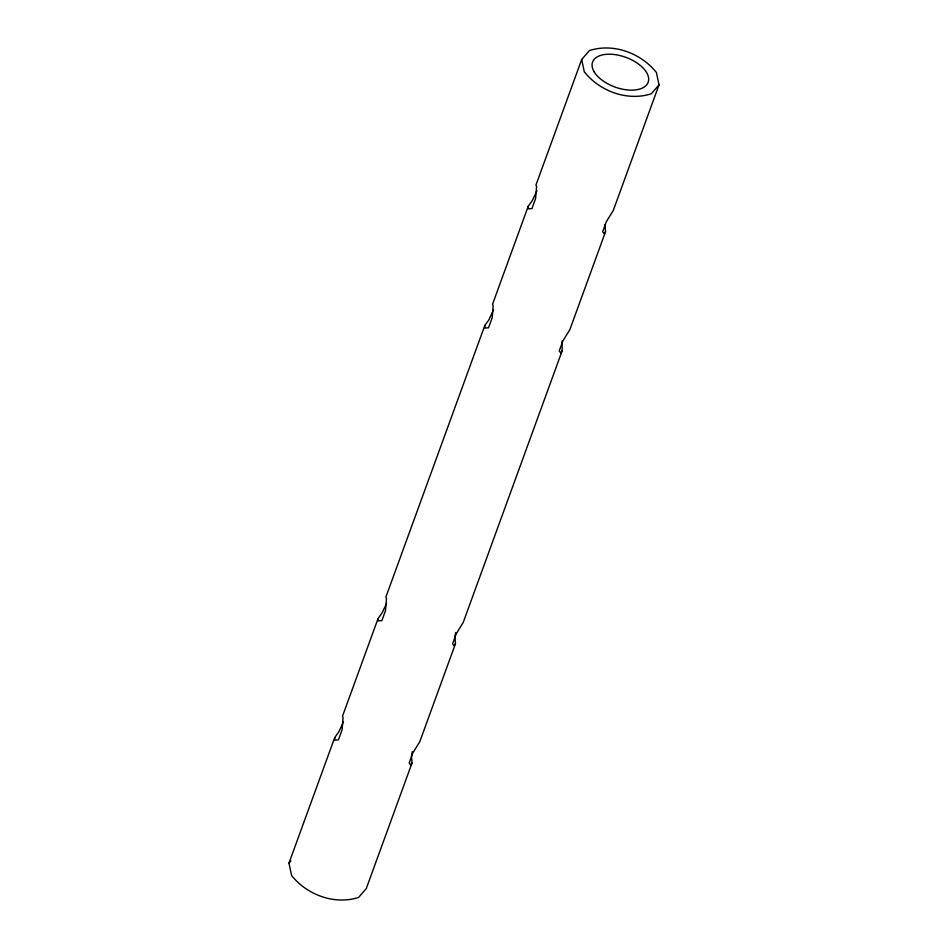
<?xml version="1.0" encoding="UTF-8"?>
<svg xmlns="http://www.w3.org/2000/svg" width="948" height="948" viewBox="0 0 948 948"><rect width="100%" height="100%" fill="white"/><g stroke="black" fill="none" stroke-linecap="round" stroke-linejoin="round"><path stroke-width="1.42" d="M412.344 751.705L411.491 755.805L412.06 762.903L366.307 888.501L358.581 897.448C334.549 905.15 307.045 894.912 291.593 875.502L288.974 863.154L334.715 737.568L338.744 731.963L343.484 721.855M455.751 632.517L454.898 636.618L455.467 643.716L419.798 741.668L412.783 753.032L409.157 762.998L410.614 764.906L412.06 762.903M562.14 341.031L562.14 350.867L463.205 622.481L456.201 633.845L452.563 643.81L454.033 645.718L455.467 643.716M386.31 603.935L382.151 612.775L378.134 618.38L342.453 716.321L343.081 717.695L342.086 729.853L338.448 739.831L334.917 740.104L334.715 737.568M493.564 309.806L488.824 319.926L484.795 325.519L385.86 597.133L386.488 598.508L385.492 610.666L381.866 620.644L378.335 620.916L378.134 618.38M536.983 190.619L532.231 200.739L528.202 206.332L492.533 304.284L493.161 305.647L492.166 317.817L488.528 327.783L484.997 328.055L484.795 325.519M604.978 224.569L605.547 231.679L604.113 233.67L602.644 231.774L606.282 221.796L613.285 210.432L659.026 84.846L656.407 72.498C640.955 53.088 613.451 42.85 589.419 50.552L581.693 59.499L535.94 185.097L536.568 186.46L535.573 198.63L531.935 208.596L528.415 208.868L528.202 206.332M605.547 231.679L569.866 329.62L562.863 340.984L559.237 350.961L560.695 352.857L562.14 350.867M659.026 84.846L651.288 93.793C627.268 101.495 599.764 91.257 584.312 71.847L581.693 59.499M288.974 863.154L290.906 860.914M594.206 71.93A29.566 15.808 20 0 0 642.803 87.856A29.566 15.808 20 0 0 624.068 56.726A29.566 15.808 20 0 0 594.206 71.93"/></g></svg>
